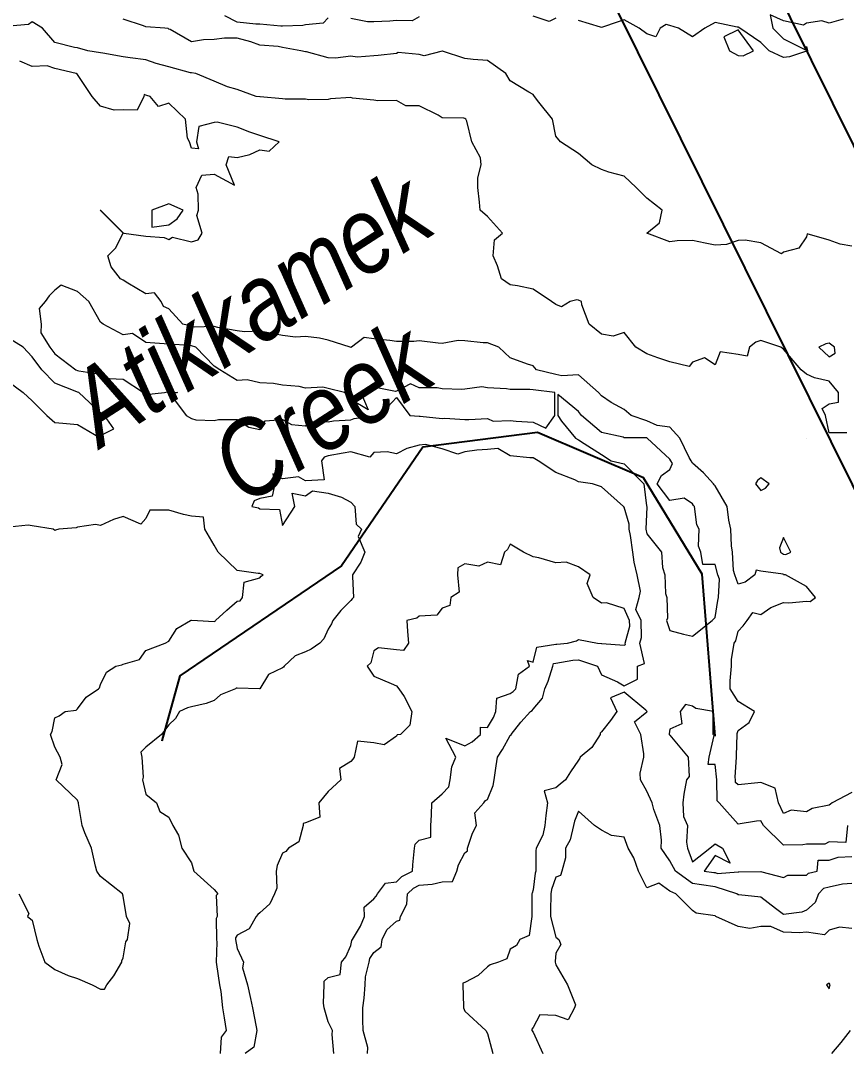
# Model space of a CAD drawing. Extents: x 537850 to 541798, y 6045627 to 6050132.
# Drawn here: x 540411.8 to 540520.6, y 6046656 to 6046792 of the extents above; entities that cross this region are included whole.
import ezdxf

# ---------------------------------------------------------------- set-up
doc = ezdxf.new("R2010")
doc.units = 0
doc.header["$LTSCALE"] = 5
doc.linetypes.add('DASHED2', pattern=[9.525, 6.35, -3.175])
for name, color, linetype in [('C-RW', 13, 'Continuous'), ('T-CREEK', 160, 'Continuous'), ('T-WATER-T', 170, 'Continuous')]:
    doc.layers.add(name, color=color, linetype=linetype)
doc.layers.add('Contour_Line_Intermediate', color=7, linetype='DASHED2', true_color=0xd9d9d9)
doc.layers.add('Contour_Line_Major', color=7, linetype='Continuous', true_color=0x6b6b6b)
doc.styles.add('foc-LtypeFont', font='ARIALN.TTF', dxfattribs={"height": 7.35})
doc.styles.add('TXT', font='ARIALN.TTF', dxfattribs={"height": 0.2})
doc.linetypes.add('foc-TOPO-flowdirection-NOLINE', pattern='A,0,[">",foc-LtypeFont,S=0.3,R=0,X=0,Y=-0.945],-20,[">",foc-LtypeFont,S=0.3,R=0,X=0,Y=-0.945],0', length=20)

msp = doc.modelspace()

# ---------------------------------------------------------------- linework, layer by layer
at = {"layer": 'C-RW'}
msp.add_lwpolyline([(540538.349, 6046696.701), (540275.105, 6047227.021), (540292.146, 6047249.573), (540291.045, 6047357.841), (540354.045, 6047358.494), (540354.252, 6047338.505), (540311.237, 6047338.06), (540312.204, 6047242.96), (540298.507, 6047224.834), (540560.552, 6046696.932)], dxfattribs=at)
at = {"layer": 'Contour_Line_Intermediate', "linetype": 'Continuous', "lineweight": 13, "flags": 128}
for points, elevation in [([(540452.303, 6046792.373), (540451.666, 6046791.67), (540449.304, 6046791.467), (540448.977, 6046791.359), (540446.304, 6046791.276), (540446.051, 6046791.285), (540443.304, 6046791.524), (540442.772, 6046791.563), (540440.304, 6046791.794), (540438.698, 6046792.638)], 873.958), ([(540464.303, 6046792.51), (540463.373, 6046791.962), (540461.303, 6046792.012), (540460.419, 6046791.916), (540458.303, 6046791.841), (540457.475, 6046791.86), (540455.303, 6046792.299)], 873.958), ([(540482.302, 6046792.313), (540481.432, 6046791.902), (540479.302, 6046792.594)], 873.958), ([(540520.128, 6046792.205), (540518.3, 6046791.655), (540517.35, 6046791.982), (540515.3, 6046791.673), (540514.943, 6046791.39), (540512.301, 6046791.991), (540510.539, 6046792.793), (540510.897, 6046791.032), (540512.301, 6046789.628), (540515.108, 6046788.224), (540515.3, 6046788.608), (540515.427, 6046788.032), (540515.462, 6046787.871), (540515.3, 6046787.968), (540513.099, 6046787.234), (540512.301, 6046787.162), (540510.386, 6046788.032), (540509.301, 6046789.117), (540506.553, 6046791.032), (540506.301, 6046791.15), (540506.183, 6046791.15), (540503.301, 6046791.76), (540501.925, 6046791.032), (540500.301, 6046789.872), (540498.456, 6046791.032), (540497.301, 6046791.352), (540496.834, 6046791.5), (540496.031, 6046791.032), (540495.455, 6046789.878), (540494.301, 6046790.263), (540493.262, 6046791.032), (540491.302, 6046792.097), (540490.498, 6046791.835), (540488.302, 6046791.118), (540488.188, 6046791.146), (540485.302, 6046792.017)], 873.958), ([(540520.609, 6046737.726), (540518.3, 6046737.726), (540517.817, 6046740.034), (540517.384, 6046740.95), (540518.3, 6046741.572), (540519.553, 6046741.782), (540519.553, 6046743.034), (540518.3, 6046744.548), (540516.357, 6046744.977), (540515.3, 6046745.479), (540514.619, 6046746.034), (540512.301, 6046748.739), (540511.947, 6046749.034), (540509.301, 6046749.897), (540508.655, 6046749.679), (540507.788, 6046749.034), (540507.512, 6046747.823), (540506.301, 6046748.033), (540503.939, 6046748.396), (540503.301, 6046746.696), (540501.898, 6046747.631), (540500.301, 6046747.032), (540499.865, 6046746.47), (540497.301, 6046747.08), (540495.733, 6046747.602), (540494.301, 6046748.118), (540492.836, 6046749.034), (540491.302, 6046750.946), (540489.852, 6046750.484), (540488.302, 6046750.722), (540486.7, 6046752.034), (540485.739, 6046754.597), (540485.699, 6046755.034), (540485.302, 6046755.208), (540485.082, 6046755.254), (540484.164, 6046755.034), (540483.028, 6046754.308), (540482.302, 6046754.614), (540481.707, 6046755.034), (540479.302, 6046756.637), (540477.241, 6046757.095), (540476.302, 6046757.213), (540475.148, 6046758.034), (540474.611, 6046759.725), (540474.043, 6046761.033), (540474.197, 6046763.139), (540475.262, 6046764.033), (540473.302, 6046766.226), (540472.334, 6046767.033), (540472.226, 6046768.11), (540472.033, 6046770.033), (540472.033, 6046771.302), (540472.467, 6046773.033), (540472.379, 6046773.956), (540471.242, 6046776.033), (540470.556, 6046778.779), (540470.441, 6046779.033), (540470.303, 6046779.134), (540470.174, 6046779.161), (540467.303, 6046779.207), (540466.779, 6046779.557), (540464.303, 6046780.794), (540462.541, 6046780.794), (540461.303, 6046781.482), (540458.868, 6046781.468), (540458.303, 6046781.545), (540455.526, 6046781.81), (540455.303, 6046781.887), (540452.633, 6046781.703), (540452.303, 6046781.623), (540449.768, 6046781.568), (540449.304, 6046781.684), (540446.652, 6046781.684), (540446.304, 6046781.728), (540443.37, 6046781.966), (540443.304, 6046781.97), (540442.828, 6046782.032), (540440.304, 6046782.941), (540439.027, 6046783.309), (540437.304, 6046784.023), (540434.874, 6046785.032), (540434.304, 6046785.13), (540434.193, 6046785.143), (540431.304, 6046785.909), (540429.654, 6046786.381), (540428.305, 6046786.84), (540426.243, 6046787.094), (540425.305, 6046787.226), (540422.605, 6046787.732), (540422.305, 6046787.783), (540420.645, 6046788.032), (540419.305, 6046788.425), (540418.876, 6046788.461), (540416.305, 6046789.147), (540414.689, 6046791.032), (540413.305, 6046791.834), (540412.84, 6046791.497), (540410.306, 6046791.296)], 871.958), ([(540521.3, 6046762.311), (540519.739, 6046762.595), (540518.3, 6046763.109), (540515.398, 6046763.935), (540515.3, 6046763.543), (540514.297, 6046762.037), (540512.301, 6046761.539), (540512.012, 6046761.322), (540509.301, 6046762.768), (540507.243, 6046763.091), (540506.301, 6046763.04), (540504.796, 6046762.539), (540503.301, 6046762.439), (540501.973, 6046762.705), (540500.301, 6046763.039), (540498.299, 6046763.035), (540497.301, 6046762.88), (540494.303, 6046764.033), (540495.938, 6046765.396), (540496.302, 6046767.033), (540494.301, 6046768.623), (540492.893, 6046770.033), (540491.302, 6046771.537), (540489.296, 6046772.039), (540488.302, 6046772.394), (540487.024, 6046773.033), (540485.302, 6046774.504), (540482.891, 6046776.033), (540482.302, 6046776.797), (540481.855, 6046779.033), (540480.066, 6046781.268), (540479.506, 6046782.032), (540479.302, 6046782.296), (540478.756, 6046782.579), (540476.302, 6046784.092), (540475.731, 6046785.032), (540473.302, 6046786.746), (540471.423, 6046786.912), (540470.303, 6046787.04), (540467.358, 6046787.976), (540467.303, 6046787.983), (540464.96, 6046787.375), (540464.303, 6046787.567), (540461.538, 6046787.797), (540461.303, 6046787.699), (540458.912, 6046787.424), (540458.303, 6046787.354), (540456.123, 6046787.213), (540455.303, 6046787.321), (540453.281, 6046787.055), (540452.303, 6046787.118), (540449.442, 6046787.894), (540449.304, 6046787.904), (540448.726, 6046788.032), (540446.304, 6046788.453), (540445.736, 6046788.6), (540443.304, 6046788.788), (540442.139, 6046789.197), (540440.304, 6046789.698), (540438.639, 6046789.698), (540437.304, 6046789.514), (540435.872, 6046789.465), (540434.304, 6046789.224), (540431.488, 6046790.849), (540431.304, 6046790.906), (540431.242, 6046790.969), (540430.801, 6046791.032), (540428.305, 6046791.17), (540427.997, 6046791.34), (540425.305, 6046792.182)], 872.958), ([(540521.3, 6046690.368), (540518.688, 6046689.037), (540518.48, 6046688.857), (540518.3, 6046688.731), (540516.075, 6046688.262), (540515.3, 6046687.818), (540513.291, 6046688.046), (540512.301, 6046687.623), (540511.639, 6046689.037), (540511.204, 6046690.94), (540509.301, 6046691.677), (540508.926, 6046691.662), (540506.301, 6046691.409), (540505.967, 6046691.702), (540505.961, 6046692.037), (540505.924, 6046692.414), (540506.076, 6046695.037), (540506.082, 6046695.255), (540506.168, 6046698.036), (540506.168, 6046698.169), (540506.301, 6046698.529), (540507.753, 6046699.584), (540508.471, 6046701.036), (540506.301, 6046702.365), (540505.25, 6046704.036), (540505.274, 6046705.063), (540505.422, 6046707.036), (540505.422, 6046707.914), (540505.797, 6046710.036), (540505.988, 6046710.349), (540506.301, 6046711.625), (540506.991, 6046712.345), (540507.506, 6046713.036), (540508.253, 6046714.084), (540509.301, 6046713.817), (540510.614, 6046714.723), (540512.301, 6046715.397), (540512.978, 6046715.359), (540515.3, 6046715.591), (540515.811, 6046715.525), (540516.499, 6046716.036), (540515.3, 6046717.518), (540512.568, 6046719.035), (540512.301, 6046719.059), (540512.229, 6046719.107), (540509.301, 6046719.515), (540508.692, 6046719.645), (540508.528, 6046719.035), (540507.25, 6046718.086), (540506.301, 6046717.794), (540505.863, 6046719.035), (540505.71, 6046719.626), (540505.55, 6046722.035), (540505.456, 6046722.88), (540505.369, 6046725.035), (540505.078, 6046726.258), (540504.875, 6046728.035), (540503.301, 6046730.742), (540503.168, 6046730.902), (540503.079, 6046731.035), (540501.756, 6046732.49), (540500.301, 6046733.731), (540500.117, 6046734.035), (540499.85, 6046734.486), (540498.621, 6046737.035), (540497.301, 6046738.495), (540495.632, 6046738.704), (540494.301, 6046739.329), (540492.218, 6046740.034), (540491.302, 6046740.822), (540489.596, 6046741.74), (540488.302, 6046742.591), (540487.923, 6046743.034), (540485.302, 6046745.379), (540483.089, 6046745.247), (540482.302, 6046745.422), (540479.754, 6046746.034), (540479.302, 6046746.556), (540478.548, 6046746.788), (540476.302, 6046747.59), (540474.81, 6046749.034), (540473.302, 6046749.588), (540472.733, 6046749.604), (540470.303, 6046749.848), (540469.445, 6046749.891), (540467.303, 6046749.507), (540466.781, 6046749.555), (540464.303, 6046749.855), (540463.59, 6046749.747), (540461.303, 6046749.747), (540460.444, 6046749.893), (540458.303, 6046750.114), (540457.044, 6046750.293), (540455.377, 6046749.034), (540455.328, 6046749.009), (540455.303, 6046748.984), (540455.198, 6046749.034), (540452.303, 6046749.957), (540451.146, 6046750.192), (540449.304, 6046750.416), (540448.022, 6046750.316), (540446.304, 6046750.533), (540444.426, 6046750.912), (540443.304, 6046751.116), (540441.287, 6046751.051), (540440.304, 6046751.16), (540437.751, 6046751.587), (540437.304, 6046751.715), (540434.672, 6046751.666), (540434.304, 6046751.764), (540433.184, 6046752.034), (540431.304, 6046754.058), (540430.637, 6046754.366), (540430.328, 6046755.034), (540429.449, 6046756.178), (540428.305, 6046756.046), (540425.898, 6046757.44), (540425.305, 6046757.843), (540424.963, 6046758.034), (540423.728, 6046759.61), (540423.281, 6046761.033), (540424.293, 6046762.045), (540425.286, 6046764.033), (540422.305, 6046767.015), (540422.291, 6046767.033), (540422.294, 6046767.044), (540422.305, 6046767.038), (540422.32, 6046767.033), (540425.305, 6046764.048), (540425.394, 6046764.033), (540428.305, 6046763.637), (540430.708, 6046763.437), (540431.304, 6046763.172), (540431.821, 6046763.516), (540434.304, 6046762.896), (540435.168, 6046763.169), (540435.697, 6046764.033), (540434.989, 6046766.349), (540435.235, 6046767.033), (540435.177, 6046769.16), (540434.94, 6046770.033), (540435.672, 6046771.665), (540437.304, 6046771.789), (540439.971, 6046770.366), (540438.859, 6046773.033), (540439.22, 6046774.117), (540440.304, 6046773.997), (540441.97, 6046774.367), (540443.304, 6046774.99), (540444.523, 6046774.814), (540445.84, 6046776.033), (540443.304, 6046776.901), (540442.002, 6046777.335), (540440.304, 6046777.96), (540437.688, 6046778.649), (540437.304, 6046778.585), (540435.257, 6046778.08), (540434.941, 6046776.033), (540435.224, 6046775.113), (540434.304, 6046775.217), (540434.02, 6046776.033), (540433.789, 6046776.548), (540433.513, 6046779.033), (540431.304, 6046781.125), (540429.978, 6046780.706), (540428.841, 6046782.032), (540428.406, 6046782.134), (540428.305, 6046782.196), (540428.072, 6046782.265), (540428.003, 6046782.032), (540427.126, 6046780.211), (540425.305, 6046780.264), (540424.135, 6046780.202), (540422.305, 6046780.725), (540421.24, 6046782.032), (540419.305, 6046784.921), (540419.091, 6046785.032), (540416.305, 6046785.701), (540415.292, 6046786.045), (540413.305, 6046785.983), (540411.674, 6046786.664)], 870.958), ([(540410.306, 6046744.4), (540412.109, 6046743.034), (540413.305, 6046741.931), (540415.263, 6046740.034), (540416.305, 6046739.111), (540417.348, 6046738.992), (540419.305, 6046738.819), (540422.258, 6046737.082), (540422.305, 6046737.364), (540424.084, 6046738.255), (540422.839, 6046740.034), (540422.305, 6046740.368), (540419.46, 6046743.034), (540419.305, 6046743.078), (540419.221, 6046743.118), (540416.305, 6046744.268), (540414.589, 6046746.034), (540413.305, 6046747.758), (540412.134, 6046749.034), (540410.306, 6046750.177)], 870.958), ([(540457.477, 6046656.038), (540457.513, 6046656.829), (540456.917, 6046659.038), (540456.894, 6046660.447), (540456.894, 6046662.038), (540457.051, 6046663.29), (540457.18, 6046665.038), (540457.213, 6046666.128), (540457.718, 6046668.038), (540457.811, 6046668.53), (540458.303, 6046669.331), (540459.278, 6046670.063), (540459.41, 6046671.038), (540460.04, 6046672.301), (540461.303, 6046673.422), (540461.762, 6046673.578), (540461.82, 6046674.038), (540462.663, 6046675.677), (540462.774, 6046677.037), (540463.541, 6046677.799), (540464.303, 6046678.184), (540466.024, 6046678.316), (540467.303, 6046678.606), (540468.678, 6046678.662), (540469.264, 6046680.037), (540469.48, 6046680.86), (540470.303, 6046682.45), (540470.655, 6046682.685), (540470.68, 6046683.037), (540471.318, 6046685.022), (540471.868, 6046686.037), (540471.639, 6046687.701), (540472.816, 6046689.037), (540473.021, 6046689.319), (540473.302, 6046689.449), (540474.026, 6046691.313), (540474.154, 6046692.037), (540474.437, 6046693.902), (540474.61, 6046695.037), (540475.275, 6046696.063), (540476.302, 6046697.892), (540476.401, 6046697.938), (540476.433, 6046698.036), (540477.68, 6046699.658), (540478.943, 6046701.036), (540479.16, 6046701.179), (540479.302, 6046701.339), (540480.531, 6046702.807), (540480.837, 6046704.036), (540481.285, 6046705.054), (540481.897, 6046707.036), (540481.98, 6046707.359), (540482.302, 6046707.407), (540484.553, 6046707.785), (540485.302, 6046707.844), (540487.802, 6046707.036), (540488.302, 6046705.87), (540490.399, 6046704.938), (540491.302, 6046704.446), (540493.038, 6046705.299), (540493.038, 6046707.036), (540493.958, 6046707.379), (540493.375, 6046710.036), (540493.57, 6046710.768), (540493.52, 6046713.036), (540492.857, 6046714.481), (540493.253, 6046716.036), (540493.433, 6046716.904), (540493.008, 6046719.035), (540492.628, 6046720.709), (540492.424, 6046722.035), (540492.133, 6046724.204), (540491.936, 6046725.035), (540491.962, 6046725.695), (540491.302, 6046727.955), (540491.235, 6046727.969), (540491.228, 6046728.035), (540488.302, 6046730.637), (540487.107, 6046731.035), (540485.302, 6046731.287), (540484.8, 6046731.537), (540482.302, 6046732.496), (540479.961, 6046734.035), (540479.302, 6046734.425), (540478.879, 6046734.458), (540476.302, 6046734.717), (540474.653, 6046735.684), (540473.302, 6046735.545), (540471.887, 6046735.45), (540470.303, 6046735.223), (540469.391, 6046734.946), (540467.303, 6046735.648), (540465.134, 6046736.204), (540464.303, 6046736.113), (540462.67, 6046735.668), (540461.303, 6046734.955), (540460.095, 6046735.243), (540458.303, 6046735.151), (540457.809, 6046734.529), (540455.303, 6046735.242), (540454.272, 6046735.066), (540452.303, 6046734.73), (540451.8, 6046734.538), (540451.415, 6046734.035), (540451.775, 6046731.564), (540449.304, 6046731.4), (540448.411, 6046731.928), (540446.304, 6046731.664), (540445.014, 6046732.325), (540445.276, 6046731.035), (540444.942, 6046729.397), (540443.304, 6046729.101), (540442.543, 6046728.796), (540442.238, 6046728.035), (540443.136, 6046727.867), (540443.304, 6046727.749), (540445.892, 6046727.624), (540446.304, 6046725.522), (540447.911, 6046728.035), (540447.562, 6046729.776), (540449.304, 6046729.428), (540450.244, 6046730.094), (540452.303, 6046729.794), (540454.075, 6046729.263), (540455.303, 6046728.608), (540455.809, 6046728.035), (540455.98, 6046725.712), (540456.676, 6046725.035), (540456.253, 6046724.085), (540457.145, 6046722.035), (540456.632, 6046720.707), (540455.5, 6046719.035), (540455.511, 6046718.828), (540455.658, 6046716.036), (540455.453, 6046715.886), (540455.303, 6046715.661), (540453.99, 6046714.349), (540452.94, 6046713.036), (540452.755, 6046712.584), (540452.303, 6046711.9), (540451.732, 6046710.608), (540451.223, 6046710.036), (540450.088, 6046709.252), (540449.304, 6046708.911), (540447.959, 6046708.381), (540446.491, 6046707.036), (540446.441, 6046706.898), (540446.304, 6046706.807), (540444.431, 6046705.909), (540443.306, 6046704.036), (540443.305, 6046704.035), (540443.304, 6046704.035), (540443.267, 6046704.036), (540440.304, 6046704.135), (540440.201, 6046704.139), (540440.086, 6046704.036), (540438.108, 6046703.232), (540437.304, 6046702.493), (540436.23, 6046702.111), (540434.304, 6046701.64), (540433.795, 6046701.545), (540432.744, 6046701.036), (540432.198, 6046700.142), (540431.304, 6046699.313), (540430.357, 6046698.036), (540428.305, 6046696.348), (540427.647, 6046695.694), (540427.769, 6046695.037), (540427.924, 6046692.418), (540427.836, 6046692.037), (540428.305, 6046690.146), (540429.672, 6046689.037), (540430.144, 6046687.877), (540431.304, 6046687.138), (540431.845, 6046686.037), (540432.572, 6046684.77), (540433.018, 6046683.037), (540434.304, 6046681.135), (540434.616, 6046680.037), (540437.304, 6046677.595), (540437.763, 6046677.037), (540437.534, 6046676.808), (540437.683, 6046674.038), (540437.536, 6046673.806), (540437.595, 6046671.038), (540437.661, 6046670.681), (540437.543, 6046668.038), (540437.616, 6046667.726), (540437.993, 6046665.038), (540438.183, 6046664.16), (540438.366, 6046662.038), (540438.621, 6046660.721), (540438.889, 6046659.038), (540438.194, 6046658.148), (540438.082, 6046656.038)], 870.958), ([(540411.54, 6046677.037), (540412.872, 6046674.471), (540412.715, 6046674.038), (540413.305, 6046673.574), (540413.92, 6046671.038), (540414.174, 6046670.169), (540414.982, 6046668.038), (540416.305, 6046667.076), (540418.062, 6046666.281), (540419.305, 6046665.885), (540421.222, 6046665.038), (540422.305, 6046664.498), (540422.849, 6046664.493), (540423.166, 6046665.038), (540424.078, 6046666.265), (540425.107, 6046668.038), (540425.117, 6046668.226), (540425.305, 6046668.633), (540425.637, 6046670.706), (540425.877, 6046671.038), (540426.187, 6046673.155), (540425.746, 6046674.038), (540425.305, 6046676.746), (540425.201, 6046677.037), (540422.305, 6046679.317), (540421.836, 6046680.037), (540421.646, 6046680.696), (540421.14, 6046683.037), (540420.26, 6046685.082), (540419.888, 6046686.037), (540419.419, 6046688.923), (540419.411, 6046689.037), (540419.305, 6046689.385), (540416.458, 6046692.037), (540417.287, 6046694.055), (540416.987, 6046695.037), (540416.305, 6046696.366), (540415.745, 6046698.036), (540415.949, 6046698.392), (540416.305, 6046700.207), (540416.869, 6046700.472), (540417.671, 6046701.036), (540419.115, 6046701.227), (540419.305, 6046701.406), (540420.429, 6046702.912), (540422.073, 6046704.036), (540422.187, 6046704.154), (540422.305, 6046704.584), (540423.098, 6046706.243), (540424.337, 6046707.036), (540425.129, 6046707.212), (540425.305, 6046707.266), (540427.434, 6046707.907), (540428.305, 6046709.096), (540430.845, 6046710.036), (540431.304, 6046710.309), (540432.354, 6046711.986), (540434.171, 6046713.036), (540434.278, 6046713.062), (540434.304, 6046713.066), (540435.095, 6046713.036), (540437.304, 6046712.888), (540437.417, 6046712.923), (540437.461, 6046713.036), (540438.959, 6046714.38), (540440.304, 6046715.586), (540440.736, 6046715.604), (540441.006, 6046716.036), (540441.261, 6046718.078), (540443.304, 6046718.661), (540443.477, 6046718.863), (540443.477, 6046718.863), (540443.766, 6046719.035), (540443.304, 6046719.225), (540443.107, 6046719.232), (540440.304, 6046719.598), (540437.818, 6046722.035), (540437.304, 6046722.942), (540436.07, 6046725.035), (540435.885, 6046726.616), (540434.304, 6046726.761), (540433.246, 6046726.976), (540431.304, 6046727.541), (540428.798, 6046727.541), (540428.305, 6046726.436), (540427.609, 6046725.731), (540425.305, 6046726.702), (540424.028, 6046726.312), (540422.305, 6046725.533), (540421.657, 6046725.683), (540419.305, 6046725.314), (540419.127, 6046725.213), (540416.849, 6046725.035), (540416.404, 6046724.936), (540416.305, 6046724.899), (540416.087, 6046725.035), (540413.305, 6046725.505), (540412.773, 6046725.568), (540410.306, 6046725.321)], 870.958), ([(540453.039, 6046656.038), (540452.833, 6046658.509), (540452.886, 6046659.038), (540452.303, 6046660.204), (540451.771, 6046662.038), (540451.709, 6046662.633), (540451.771, 6046665.038), (540451.788, 6046665.553), (540452.303, 6046666.039), (540453.902, 6046666.439), (540454.08, 6046668.038), (540454.615, 6046668.726), (540455.303, 6046670.24), (540455.43, 6046670.911), (540455.508, 6046671.038), (540456.557, 6046672.783), (540457.083, 6046674.038), (540457.055, 6046675.286), (540458.303, 6046676.371), (540458.615, 6046676.725), (540458.796, 6046677.037), (540459.876, 6046678.465), (540461.303, 6046678.617), (540462.015, 6046679.325), (540463.425, 6046680.037), (540463.475, 6046680.865), (540463.678, 6046683.037), (540463.763, 6046683.577), (540464.303, 6046684.089), (540465.845, 6046684.495), (540465.845, 6046686.037), (540465.925, 6046687.415), (540465.95, 6046689.037), (540467.303, 6046690.203), (540468.212, 6046691.128), (540468.356, 6046692.037), (540468.592, 6046693.747), (540469.134, 6046695.037), (540467.819, 6046697.52), (540470.303, 6046696.534), (540471.28, 6046697.059), (540472.369, 6046698.036), (540472.369, 6046698.97), (540473.302, 6046698.931), (540474.071, 6046700.267), (540474.408, 6046701.036), (540474.518, 6046702.821), (540476.302, 6046703.412), (540476.679, 6046703.66), (540477.013, 6046704.036), (540477.374, 6046705.964), (540478.848, 6046707.036), (540478.576, 6046707.762), (540479.302, 6046707.555), (540479.806, 6046709.532), (540482.302, 6046709.907), (540482.413, 6046709.925), (540483.825, 6046710.036), (540485.005, 6046710.333), (540485.302, 6046710.517), (540487.804, 6046710.036), (540488.302, 6046710.004), (540488.338, 6046709.999), (540491.302, 6046709.797), (540491.475, 6046709.862), (540491.437, 6046710.036), (540492.039, 6046712.298), (540492.023, 6046713.036), (540491.302, 6046714.607), (540488.971, 6046715.367), (540488.302, 6046715.295), (540487.21, 6046716.036), (540486.417, 6046717.92), (540486.835, 6046719.035), (540485.302, 6046720.074), (540483.637, 6046720.701), (540482.302, 6046720.639), (540480.063, 6046721.274), (540479.302, 6046721.4), (540478.024, 6046722.035), (540476.302, 6046723.068), (540475.949, 6046722.389), (540475.522, 6046722.035), (540474.999, 6046720.339), (540473.302, 6046720.694), (540472.164, 6046720.174), (540470.303, 6046720.469), (540469.383, 6046719.955), (540469.325, 6046719.035), (540469.57, 6046716.769), (540468.444, 6046716.036), (540468.338, 6046715), (540467.303, 6046714.643), (540466.626, 6046713.713), (540464.303, 6046713.584), (540463.985, 6046713.354), (540462.66, 6046713.036), (540462.767, 6046711.572), (540462.879, 6046710.036), (540462.249, 6046709.09), (540461.303, 6046709.176), (540458.92, 6046709.419), (540458.303, 6046709.02), (540457.907, 6046707.433), (540457.453, 6046707.036), (540458.303, 6046705.714), (540460.627, 6046704.712), (540461.303, 6046704.421), (540461.618, 6046704.036), (540462.31, 6046703.029), (540463.325, 6046701.036), (540463.073, 6046699.267), (540461.841, 6046698.036), (540461.379, 6046697.961), (540461.303, 6046697.809), (540459.683, 6046696.657), (540458.303, 6046696.942), (540456.191, 6046697.149), (540455.718, 6046695.037), (540455.552, 6046694.788), (540455.303, 6046694.471), (540453.816, 6046693.524), (540453.965, 6046692.037), (540452.303, 6046690.527), (540451.096, 6046689.037), (540451.188, 6046687.153), (540449.304, 6046686.394), (540449.023, 6046686.318), (540449.017, 6046686.037), (540448.456, 6046683.885), (540447.069, 6046683.037), (540446.747, 6046682.594), (540446.304, 6046682.389), (540445.572, 6046680.769), (540445.472, 6046680.037), (540445.542, 6046677.799), (540445.244, 6046677.037), (540444.625, 6046675.717), (540443.304, 6046674.555), (540443.039, 6046674.303), (540442.834, 6046674.038), (540441.899, 6046672.443), (540440.304, 6046671.608), (540440.082, 6046671.259), (540440.087, 6046671.038), (540440.304, 6046669.851), (540441.171, 6046668.038), (540441.043, 6046667.299), (540441.697, 6046665.038), (540442.072, 6046663.271), (540442.357, 6046662.038), (540442.807, 6046659.536), (540442.896, 6046659.038), (540442.501, 6046656.841), (540441.361, 6046656.038)], 871.958), ([(540521.3, 6046678.389), (540520.041, 6046678.297), (540518.3, 6046677.924), (540517.578, 6046677.759), (540516.908, 6046677.037), (540516.438, 6046675.9), (540515.3, 6046674.892), (540514.696, 6046674.642), (540512.301, 6046674.309), (540511.214, 6046675.124), (540509.301, 6046676.596), (540506.41, 6046676.928), (540506.301, 6046676.903), (540506.156, 6046677.037), (540503.301, 6046677.963), (540501.497, 6046678.234), (540500.301, 6046678.396), (540498.082, 6046680.037), (540497.301, 6046681.376), (540496.161, 6046683.037), (540496.224, 6046684.114), (540495.976, 6046686.037), (540495.19, 6046688.148), (540494.966, 6046689.037), (540494.301, 6046690.54), (540493.469, 6046692.037), (540493.426, 6046692.912), (540493.886, 6046695.037), (540493.879, 6046695.459), (540493.502, 6046698.036), (540492.667, 6046699.67), (540494.301, 6046701.01), (540494.307, 6046701.031), (540494.307, 6046701.036), (540494.301, 6046701.074), (540494.135, 6046701.203), (540491.302, 6046703.575), (540489.499, 6046702.839), (540490.346, 6046701.036), (540489.483, 6046699.855), (540488.302, 6046698.379), (540488.13, 6046698.208), (540488.126, 6046698.036), (540487.034, 6046696.304), (540485.522, 6046695.037), (540485.458, 6046694.881), (540485.302, 6046694.637), (540484.24, 6046693.099), (540483.58, 6046692.037), (540482.852, 6046691.487), (540482.302, 6046691.007), (540480.747, 6046690.592), (540481.207, 6046689.037), (540480.981, 6046687.358), (540480.857, 6046686.037), (540480.564, 6046684.775), (540479.695, 6046683.037), (540479.657, 6046682.683), (540479.657, 6046680.037), (540479.563, 6046679.777), (540479.302, 6046677.569), (540479.198, 6046677.142), (540479.133, 6046677.037), (540479.133, 6046674.207), (540479.153, 6046674.038), (540478.78, 6046671.56), (540477.567, 6046671.038), (540477.115, 6046670.225), (540476.302, 6046669.773), (540475.855, 6046668.485), (540474.73, 6046668.038), (540473.657, 6046667.683), (540473.302, 6046667.422), (540472.056, 6046666.284), (540470.303, 6046665.377), (540470.041, 6046665.299), (540470.048, 6046665.038), (540470.15, 6046662.191), (540470.15, 6046662.038), (540470.303, 6046661.602), (540473.08, 6046659.038), (540473.302, 6046658.656), (540474.009, 6046656.038)], 870.958), ([(540521.3, 6046672.489), (540519.682, 6046672.656), (540518.3, 6046672.244), (540517.684, 6046671.654), (540515.3, 6046671.996), (540514.415, 6046671.924), (540512.301, 6046671.985), (540510.611, 6046672.727), (540509.301, 6046672.727), (540507.857, 6046672.482), (540506.301, 6046672.718), (540503.394, 6046674.038), (540503.301, 6046674.123), (540500.775, 6046674.512), (540500.301, 6046674.828), (540498.108, 6046677.037), (540497.301, 6046677.41), (540495.876, 6046678.462), (540494.301, 6046677.812), (540493.171, 6046680.037), (540492.563, 6046681.776), (540491.828, 6046683.037), (540491.302, 6046684.503), (540489.626, 6046684.713), (540488.302, 6046685.419), (540487.375, 6046686.037), (540485.302, 6046687.915), (540484.745, 6046686.594), (540484.609, 6046686.037), (540484.172, 6046684.167), (540483.559, 6046683.037), (540483.559, 6046681.781), (540483.098, 6046680.037), (540482.899, 6046679.441), (540482.302, 6046679.215), (540481.727, 6046677.613), (540481.659, 6046677.037), (540481.585, 6046674.755), (540481.585, 6046674.038), (540482.302, 6046671.353), (540482.681, 6046671.038), (540482.958, 6046670.382), (540482.302, 6046669.243), (540482.223, 6046668.116), (540482.214, 6046668.038), (540482.302, 6046667.676), (540483.835, 6046665.038), (540484.903, 6046662.437), (540484.762, 6046662.038), (540483.907, 6046660.434), (540482.302, 6046661.013), (540480.211, 6046661.129), (540479.302, 6046659.462), (540479.12, 6046659.22), (540479.12, 6046659.038), (540479.302, 6046658.807), (540480.571, 6046656.038)], 871.958), ([(540518.663, 6046656.038), (540519.876, 6046657.463), (540521.114, 6046659.038)], 871.958)]:
    msp.add_lwpolyline(points, dxfattribs=dict(at, elevation=elevation))
for points, elevation in [([(540506.974, 6046787.359), (540508.316, 6046788.032), (540506.301, 6046790.812), (540504.448, 6046789.885), (540505.19, 6046788.032), (540506.301, 6046787.415), (540506.974, 6046787.359)], 873.958), ([(540432.408, 6046765.929), (540433.197, 6046767.033), (540431.304, 6046767.873), (540429.097, 6046767.033), (540429.097, 6046764.825), (540431.304, 6046765.141), (540432.408, 6046765.929)], 870.958), ([(540519.009, 6046749.034), (540518.3, 6046749.548), (540517.876, 6046749.458), (540516.947, 6046749.034), (540518.3, 6046747.757), (540519.098, 6046748.236), (540519.009, 6046749.034)], 871.958), ([(540515.302, 6046737.033), (540515.31, 6046737.035), (540515.3, 6046737.035), (540515.3, 6046737.035), (540515.296, 6046737.035), (540515.3, 6046737.032), (540515.302, 6046737.033)], 871.958), ([(540509.903, 6046730.433), (540510.419, 6046731.035), (540509.301, 6046731.818), (540508.87, 6046731.466), (540508.6, 6046731.035), (540509.301, 6046730.165), (540509.903, 6046730.433)], 871.958), ([(540512.604, 6046721.732), (540513.26, 6046722.035), (540512.301, 6046723.955), (540511.752, 6046722.584), (540511.886, 6046722.035), (540512.301, 6046721.759), (540512.604, 6046721.732)], 871.958), ([(540518.411, 6046664.927), (540518.449, 6046665.038), (540518.3, 6046665.276), (540518.162, 6046665.176), (540517.97, 6046665.038), (540518.3, 6046664.513), (540518.411, 6046664.927)], 872.958)]:
    msp.add_lwpolyline(points, close=True, dxfattribs=dict(at, elevation=elevation))
at = {"layer": 'Contour_Line_Major', "linetype": 'Continuous', "lineweight": 15, "elevation": 869.958, "flags": 128}
for points in [[(540482.186, 6046743.034), (540479.302, 6046743.405), (540478.894, 6046743.442), (540476.302, 6046743.442), (540475.797, 6046743.54), (540473.302, 6046743.64), (540472.552, 6046743.785), (540470.303, 6046743.481), (540469.906, 6046743.431), (540467.303, 6046743.523), (540466.667, 6046743.67), (540464.303, 6046743.67), (540463.144, 6046744.193), (540461.303, 6046743.233), (540461.156, 6046743.181), (540458.303, 6046743.766), (540457.965, 6046743.372), (540456.599, 6046743.034), (540457.571, 6046740.767), (540455.303, 6046742.127), (540454.479, 6046743.034), (540452.303, 6046743.587), (540451.603, 6046743.734), (540449.304, 6046743.618), (540448.497, 6046743.841), (540446.304, 6046744.013), (540445.109, 6046744.229), (540443.304, 6046744.341), (540441.619, 6046744.719), (540440.304, 6046744.638), (540438.029, 6046746.034), (540437.304, 6046746.517), (540434.88, 6046749.034), (540434.304, 6046749.188), (540434.101, 6046749.237), (540431.304, 6046749.415), (540428.842, 6046749.571), (540428.305, 6046749.644), (540426.525, 6046750.814), (540425.305, 6046750.636), (540422.663, 6046752.034), (540422.305, 6046752.313), (540420.784, 6046755.034), (540419.305, 6046756.356), (540417.142, 6046757.197), (540416.305, 6046756.501), (540415.571, 6046755.767), (540415.047, 6046755.034), (540414.243, 6046754.096), (540414.518, 6046752.034), (540414.446, 6046750.893), (540415.646, 6046749.034), (540416.305, 6046748.135), (540419.079, 6046746.034), (540419.305, 6046745.927), (540419.455, 6046745.884), (540422.305, 6046745.482), (540423.466, 6046744.873), (540425.305, 6046744.789), (540427.968, 6046743.034), (540428.305, 6046742.779), (540430.727, 6046743.034), (540431.304, 6046743.157), (540432.457, 6046743.034), (540431.535, 6046742.804), (540433.612, 6046740.034), (540434.304, 6046739.627), (540434.884, 6046739.455), (540437.304, 6046739.349), (540437.84, 6046739.499), (540440.304, 6046739.499), (540441.863, 6046738.476), (540443.304, 6046738.167), (540444.022, 6046739.316), (540446.304, 6046739.476), (540447.49, 6046738.848), (540449.304, 6046738.647), (540450.1, 6046739.238), (540452.303, 6046739.193), (540453.012, 6046739.326), (540455.303, 6046739.453), (540455.722, 6046739.616), (540458.303, 6046739.968), (540458.376, 6046739.962), (540459.18, 6046740.034), (540460.184, 6046741.153), (540461.303, 6046742.4), (540463.078, 6046740.034), (540464.303, 6046739.928), (540464.429, 6046739.909), (540467.303, 6046739.641), (540467.661, 6046739.677), (540470.303, 6046739.481), (540470.845, 6046739.492), (540473.302, 6046739.642), (540474.051, 6046739.286), (540476.302, 6046739.347), (540477.083, 6046739.253), (540479.302, 6046739.157), (540480.984, 6046738.353), (540482.186, 6046740.034), (540482.186, 6046740.151), (540482.186, 6046743.034)], [(540503.657, 6046719.035), (540503.301, 6046720.412), (540501.677, 6046720.412), (540501.397, 6046722.035), (540501.084, 6046722.818), (540501.184, 6046725.035), (540500.874, 6046725.608), (540500.557, 6046728.035), (540500.441, 6046728.174), (540500.301, 6046728.383), (540499.201, 6046729.135), (540497.301, 6046728.831), (540495.648, 6046731.035), (540496.199, 6046732.137), (540497.301, 6046732.924), (540497.654, 6046733.682), (540497.44, 6046734.035), (540497.301, 6046734.269), (540494.348, 6046737.035), (540494.301, 6046737.056), (540494.269, 6046737.067), (540491.302, 6046737.091), (540491.184, 6046737.152), (540488.302, 6046737.793), (540485.67, 6046740.034), (540485.302, 6046740.533), (540482.565, 6046742.771), (540482.565, 6046740.034), (540483.046, 6046739.291), (540484.897, 6046737.035), (540485.302, 6046736.818), (540486.022, 6046736.315), (540488.302, 6046734.864), (540489.606, 6046734.035), (540491.302, 6046733.644), (540493.89, 6046731.035), (540494.225, 6046728.112), (540494.266, 6046728.035), (540494.274, 6046728.008), (540494.157, 6046725.035), (540494.301, 6046724.423), (540496.212, 6046722.035), (540496.33, 6046720.007), (540496.648, 6046719.035), (540496.734, 6046716.602), (540496.919, 6046716.036), (540496.986, 6046713.351), (540496.862, 6046713.036), (540497.301, 6046711.698), (540499.107, 6046711.23), (540500.301, 6046710.963), (540502.903, 6046713.036), (540503.301, 6046713.433), (540503.658, 6046715.679), (540503.735, 6046716.036), (540503.851, 6046718.485), (540503.657, 6046719.035)]]:
    msp.add_lwpolyline(points, close=True, dxfattribs=at)
msp.add_lwpolyline([(540520.703, 6046686.037), (540520.518, 6046683.819), (540518.3, 6046683.901), (540517.746, 6046683.591), (540515.3, 6046683.584), (540514.831, 6046683.506), (540512.301, 6046683.454), (540509.662, 6046686.037), (540509.301, 6046686.636), (540508.726, 6046686.612), (540506.301, 6046686.204), (540503.828, 6046689.037), (540503.547, 6046689.283), (540503.502, 6046692.037), (540503.301, 6046694.083), (540502.347, 6046694.083), (540502.484, 6046695.037), (540503.135, 6046697.87), (540503.002, 6046698.036), (540503.002, 6046700.737), (540503.077, 6046701.036), (540500.721, 6046701.456), (540500.301, 6046701.756), (540499.36, 6046701.977), (540498.666, 6046701.036), (540498.902, 6046699.436), (540497.301, 6046698.721), (540497.248, 6046698.09), (540497.235, 6046698.036), (540497.301, 6046697.92), (540499.748, 6046695.037), (540499.84, 6046692.498), (540499.515, 6046692.037), (540499.158, 6046690.18), (540499.021, 6046689.037), (540499.094, 6046687.244), (540499.639, 6046686.037), (540499.488, 6046683.85), (540499.655, 6046683.037), (540500.301, 6046681.235), (540502.595, 6046683.037), (540503.301, 6046683.635), (540504.272, 6046683.037), (540505.244, 6046681.094), (540503.301, 6046682.066), (540501.826, 6046680.037), (540503.125, 6046679.861), (540503.301, 6046679.835), (540503.601, 6046679.738), (540506.301, 6046679.953), (540506.394, 6046679.945), (540509.301, 6046679.993), (540509.412, 6046679.926), (540512.301, 6046679.202), (540512.857, 6046679.481), (540515.3, 6046679.481), (540515.568, 6046679.769), (540516.74, 6046680.037), (540516.845, 6046681.493), (540518.3, 6046681.482), (540519.467, 6046681.871), (540521.3, 6046681.967)], dxfattribs=at)
at = {"layer": 'T-CREEK', "flags": 128}
msp.add_lwpolyline([(540503.265, 6046697.785), (540501.57, 6046719.119), (540493.842, 6046731.813), (540479.866, 6046737.772), (540464.798, 6046735.861), (540454.047, 6046720.214), (540432.767, 6046705.756), (540430.393, 6046697.196), (540430.394, 6046697.185)], dxfattribs=at)
at = {"layer": 'T-CREEK', "linetype": 'foc-TOPO-flowdirection-NOLINE', "flags": 128}
msp.add_lwpolyline([(540503.265, 6046697.785), (540501.57, 6046719.119), (540493.842, 6046731.813), (540479.866, 6046737.772), (540464.798, 6046735.861), (540454.047, 6046720.214), (540432.767, 6046705.756), (540430.393, 6046697.196), (540430.394, 6046697.185)], dxfattribs=at)

# ---------------------------------------------------------------- texts
at = {"layer": 'T-WATER-T', "linetype": 'Continuous', "insert": (540409.404, 6046739.211), "char_height": 10, "attachment_point": 1, "rotation": 32.75002, "style": 'TXT'}
msp.add_mtext_dynamic_manual_height_columns('\\pi9.05999;{\\fArial Narrow|b0|i1|c0|p34;Atikkamek\\P\\pi20.72438;Creek}', width=71.57154, gutter_width=99.995, heights=[0], dxfattribs=at)

doc.saveas('drawing.dxf')
